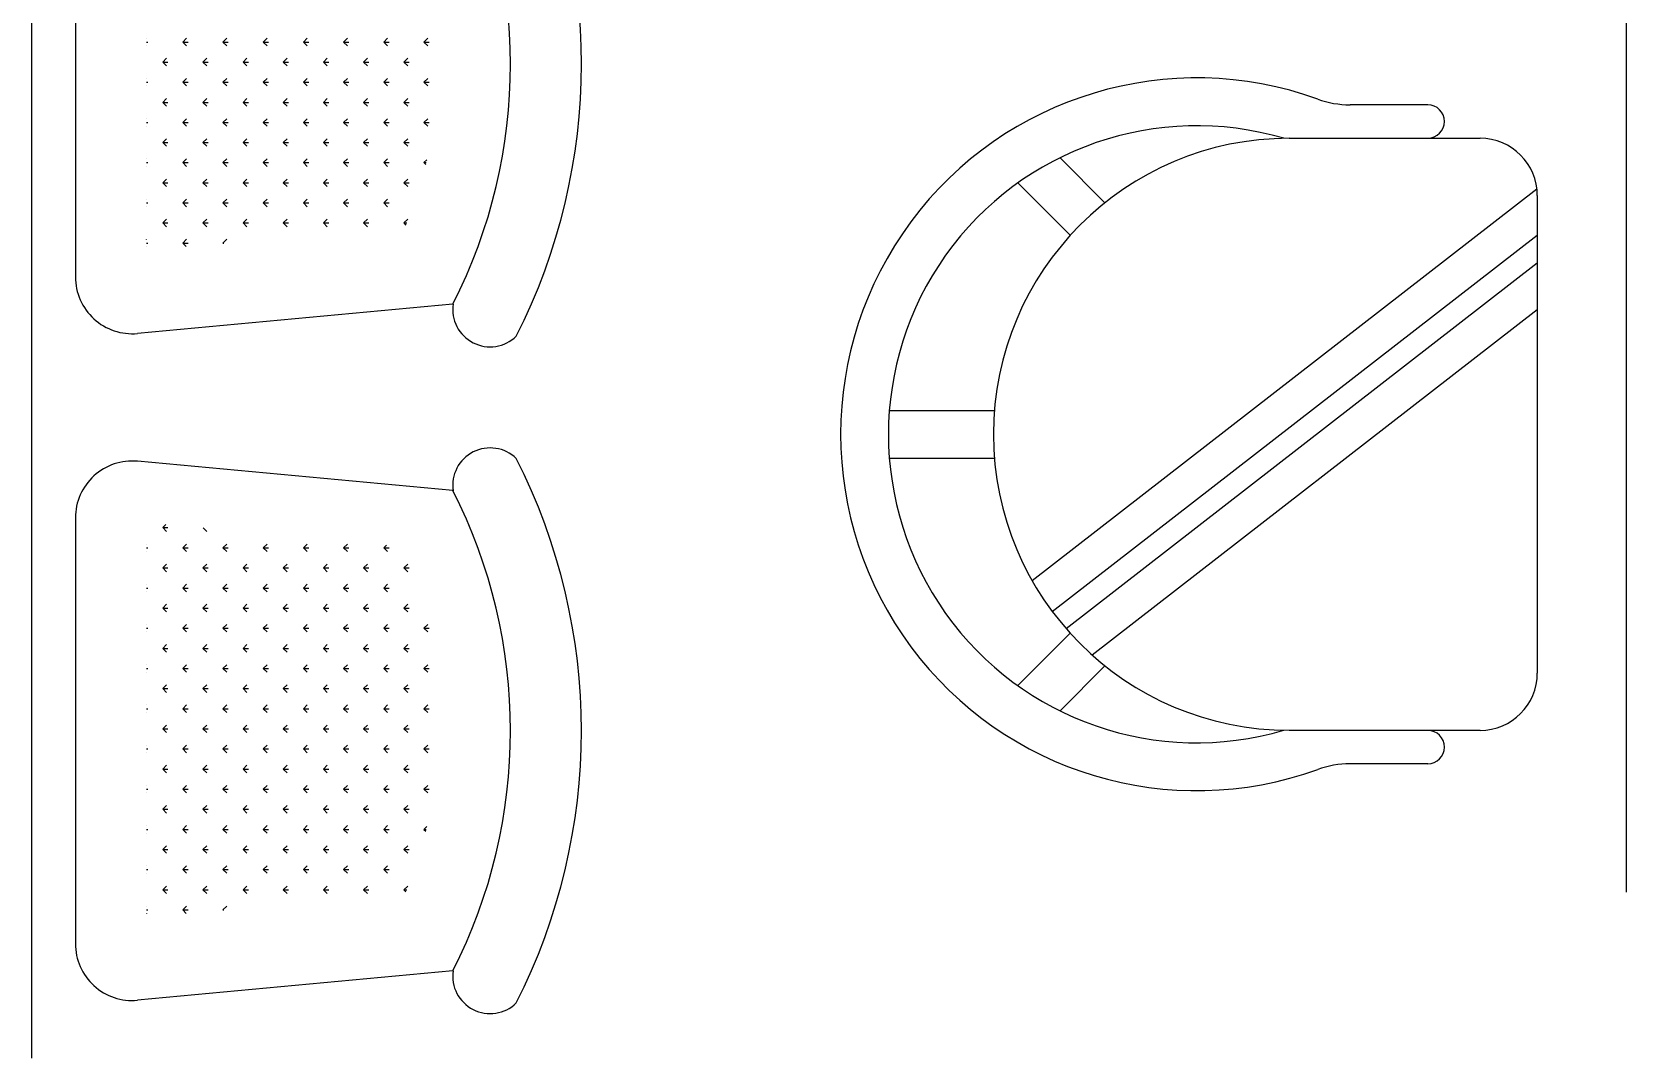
# Model space of a CAD drawing. Header units: inches. Extents: x 3.4 to 45.9, y 14.3 to 39.1.
# Drawn here: x 26.654 to 27.849, y 15.574 to 16.342 of the extents above; entities that cross this region are included whole.
import ezdxf

# ---------------------------------------------------------------- set-up
doc = ezdxf.new("R2010")
doc.units = ezdxf.units.IN
doc.header["$MEASUREMENT"] = 0
doc.layers.add('4', color=4, linetype='Continuous')

msp = doc.modelspace()

# ---------------------------------------------------------------- linework, layer by layer
at = {"layer": '4'}
for p, q in [((26.6541, 15.5741), (26.6541, 17.0981)), ((27.8486, 17.0682), (27.8486, 15.6982)), ((26.6867, 16.4777), (26.6867, 16.159)), ((26.7399, 16.3376), (26.7399, 16.3376)), ((26.7399, 16.3348), (26.7411, 16.3348)), ((26.7399, 16.332), (26.7399, 16.332)), ((26.7672, 16.3348), (26.77, 16.3376)), ((26.7672, 16.3348), (26.77, 16.332)), ((26.7672, 16.3348), (26.7712, 16.3348)), ((26.7973, 16.3348), (26.8002, 16.3376)), ((26.7973, 16.3348), (26.8002, 16.332)), ((26.7973, 16.3348), (26.8013, 16.3348)), ((26.8274, 16.3348), (26.8303, 16.3376)), ((26.8274, 16.3348), (26.8303, 16.332)), ((26.8274, 16.3348), (26.8314, 16.3348)), ((26.8576, 16.3348), (26.8604, 16.3376)), ((26.8576, 16.3348), (26.8604, 16.332)), ((26.8576, 16.3348), (26.8616, 16.3348)), ((26.8877, 16.3348), (26.8905, 16.3376)), ((26.8877, 16.3348), (26.8905, 16.332)), ((26.8877, 16.3348), (26.8917, 16.3348)), ((26.9178, 16.3348), (26.9206, 16.3376)), ((26.9178, 16.3348), (26.9206, 16.332)), ((26.9178, 16.3348), (26.9218, 16.3348)), ((26.9479, 16.3348), (26.9507, 16.3376)), ((26.9479, 16.3348), (26.9507, 16.332)), ((26.9479, 16.3348), (26.9519, 16.3348)), ((26.7522, 16.3198), (26.755, 16.3226)), ((26.7522, 16.3198), (26.755, 16.3169)), ((26.7522, 16.3198), (26.7561, 16.3198)), ((26.7823, 16.3198), (26.7851, 16.3226)), ((26.7823, 16.3198), (26.7851, 16.3169)), ((26.7823, 16.3198), (26.7863, 16.3198)), ((26.8124, 16.3198), (26.8152, 16.3226)), ((26.8124, 16.3198), (26.8152, 16.3169)), ((26.8124, 16.3198), (26.8164, 16.3198)), ((26.8425, 16.3198), (26.8453, 16.3226)), ((26.8425, 16.3198), (26.8453, 16.3169)), ((26.8425, 16.3198), (26.8465, 16.3198)), ((26.8726, 16.3198), (26.8754, 16.3226)), ((26.8726, 16.3198), (26.8754, 16.3169)), ((26.8726, 16.3198), (26.8766, 16.3198)), ((26.9027, 16.3198), (26.9056, 16.3226)), ((26.9027, 16.3198), (26.9056, 16.3169)), ((26.9027, 16.3198), (26.9067, 16.3198)), ((26.9329, 16.3198), (26.9357, 16.3226)), ((26.9329, 16.3198), (26.9357, 16.3169)), ((26.9329, 16.3198), (26.9368, 16.3198)), ((26.7399, 16.3075), (26.7399, 16.3075)), ((26.7672, 16.3047), (26.77, 16.3075)), ((26.7973, 16.3047), (26.8002, 16.3075)), ((26.8274, 16.3047), (26.8303, 16.3075)), ((26.8576, 16.3047), (26.8604, 16.3075)), ((26.8877, 16.3047), (26.8905, 16.3075)), ((26.9178, 16.3047), (26.9206, 16.3075)), ((26.9479, 16.3047), (26.9507, 16.3075)), ((26.7399, 16.3047), (26.7411, 16.3047)), ((26.7399, 16.3019), (26.7399, 16.3019)), ((26.7672, 16.3047), (26.77, 16.3019)), ((26.7672, 16.3047), (26.7712, 16.3047)), ((26.7973, 16.3047), (26.8002, 16.3019)), ((26.7973, 16.3047), (26.8013, 16.3047)), ((26.8274, 16.3047), (26.8303, 16.3019)), ((26.8274, 16.3047), (26.8314, 16.3047)), ((26.8576, 16.3047), (26.8604, 16.3019)), ((26.8576, 16.3047), (26.8616, 16.3047)), ((26.8877, 16.3047), (26.8905, 16.3019)), ((26.8877, 16.3047), (26.8917, 16.3047)), ((26.9178, 16.3047), (26.9206, 16.3019)), ((26.9178, 16.3047), (26.9218, 16.3047)), ((26.9479, 16.3047), (26.9507, 16.3019)), ((26.9479, 16.3047), (26.9519, 16.3047)), ((26.7522, 16.2896), (26.755, 16.2925)), ((26.7522, 16.2896), (26.755, 16.2868)), ((26.7522, 16.2896), (26.7561, 16.2896)), ((26.7823, 16.2896), (26.7851, 16.2925)), ((26.7823, 16.2896), (26.7851, 16.2868)), ((26.7823, 16.2896), (26.7863, 16.2896)), ((26.8124, 16.2896), (26.8152, 16.2925)), ((26.8124, 16.2896), (26.8152, 16.2868)), ((26.8124, 16.2896), (26.8164, 16.2896)), ((26.8425, 16.2896), (26.8453, 16.2925)), ((26.8425, 16.2896), (26.8453, 16.2868)), ((26.8425, 16.2896), (26.8465, 16.2896)), ((26.8726, 16.2896), (26.8754, 16.2925)), ((26.8726, 16.2896), (26.8754, 16.2868)), ((26.8726, 16.2896), (26.8766, 16.2896)), ((26.9027, 16.2896), (26.9056, 16.2925)), ((26.9027, 16.2896), (26.9056, 16.2868)), ((26.9027, 16.2896), (26.9067, 16.2896)), ((26.9329, 16.2896), (26.9357, 16.2925)), ((26.9329, 16.2896), (26.9357, 16.2868)), ((26.9329, 16.2896), (26.9368, 16.2896)), ((27.7, 16.2878), (27.6418, 16.2878)), ((26.7399, 16.2774), (26.7399, 16.2774)), ((26.7399, 16.2746), (26.7411, 16.2746)), ((26.7399, 16.2718), (26.7399, 16.2718)), ((26.7672, 16.2746), (26.77, 16.2774)), ((26.7672, 16.2746), (26.77, 16.2718)), ((26.7672, 16.2746), (26.7712, 16.2746)), ((26.7973, 16.2746), (26.8002, 16.2774)), ((26.7973, 16.2746), (26.8002, 16.2718)), ((26.7973, 16.2746), (26.8013, 16.2746)), ((26.8274, 16.2746), (26.8303, 16.2774)), ((26.8274, 16.2746), (26.8303, 16.2718)), ((26.8274, 16.2746), (26.8314, 16.2746)), ((26.8576, 16.2746), (26.8604, 16.2774)), ((26.8576, 16.2746), (26.8604, 16.2718)), ((26.8576, 16.2746), (26.8616, 16.2746)), ((26.8877, 16.2746), (26.8905, 16.2774)), ((26.8877, 16.2746), (26.8905, 16.2718)), ((26.8877, 16.2746), (26.8917, 16.2746)), ((26.9178, 16.2746), (26.9206, 16.2774)), ((26.9178, 16.2746), (26.9206, 16.2718)), ((26.9178, 16.2746), (26.9218, 16.2746)), ((26.9479, 16.2746), (26.9507, 16.2774)), ((26.9479, 16.2746), (26.9507, 16.2718)), ((26.9479, 16.2746), (26.9519, 16.2746)), ((26.7522, 16.2595), (26.755, 16.2624)), ((26.7522, 16.2595), (26.755, 16.2567)), ((26.7522, 16.2595), (26.7561, 16.2595)), ((26.7823, 16.2595), (26.7851, 16.2624)), ((26.7823, 16.2595), (26.7851, 16.2567)), ((26.7823, 16.2595), (26.7863, 16.2595)), ((26.8124, 16.2595), (26.8152, 16.2624)), ((26.8124, 16.2595), (26.8152, 16.2567)), ((26.8124, 16.2595), (26.8164, 16.2595)), ((26.8425, 16.2595), (26.8453, 16.2624)), ((26.8425, 16.2595), (26.8453, 16.2567)), ((26.8425, 16.2595), (26.8465, 16.2595)), ((26.8726, 16.2595), (26.8754, 16.2624)), ((26.8726, 16.2595), (26.8754, 16.2567)), ((26.8726, 16.2595), (26.8766, 16.2595)), ((26.9027, 16.2595), (26.9056, 16.2624)), ((26.9027, 16.2595), (26.9056, 16.2567)), ((26.9027, 16.2595), (26.9067, 16.2595)), ((26.9329, 16.2595), (26.9357, 16.2624)), ((26.9329, 16.2595), (26.9357, 16.2567)), ((26.9329, 16.2595), (26.9368, 16.2595)), ((27.5962, 16.2628), (27.7392, 16.2628)), ((26.7399, 16.2473), (26.7399, 16.2473)), ((26.7672, 16.2445), (26.77, 16.2473)), ((26.7973, 16.2445), (26.8002, 16.2473)), ((26.8274, 16.2445), (26.8303, 16.2473)), ((26.8576, 16.2445), (26.8604, 16.2473)), ((26.8877, 16.2445), (26.8905, 16.2473)), ((26.9178, 16.2445), (26.9206, 16.2473)), ((26.9479, 16.2445), (26.95, 16.2466)), ((27.4581, 16.2145), (27.4245, 16.2482)), ((26.7399, 16.2445), (26.7411, 16.2445)), ((26.7399, 16.2417), (26.7399, 16.2417)), ((26.7672, 16.2445), (26.77, 16.2417)), ((26.7672, 16.2445), (26.7712, 16.2445)), ((26.7973, 16.2445), (26.8002, 16.2417)), ((26.7973, 16.2445), (26.8013, 16.2445)), ((26.8274, 16.2445), (26.8303, 16.2417)), ((26.8274, 16.2445), (26.8314, 16.2445)), ((26.8576, 16.2445), (26.8604, 16.2417)), ((26.8576, 16.2445), (26.8616, 16.2445)), ((26.8877, 16.2445), (26.8905, 16.2417)), ((26.8877, 16.2445), (26.8917, 16.2445)), ((26.9178, 16.2445), (26.9206, 16.2417)), ((26.9178, 16.2445), (26.9218, 16.2445)), ((26.9479, 16.2445), (26.9492, 16.2432)), ((26.9479, 16.2445), (26.9495, 16.2445)), ((26.7522, 16.2294), (26.755, 16.2322)), ((26.7522, 16.2294), (26.755, 16.2266)), ((26.7522, 16.2294), (26.7561, 16.2294)), ((26.7823, 16.2294), (26.7851, 16.2322)), ((26.7823, 16.2294), (26.7851, 16.2266)), ((26.7823, 16.2294), (26.7863, 16.2294)), ((26.8124, 16.2294), (26.8152, 16.2322)), ((26.8124, 16.2294), (26.8152, 16.2266)), ((26.8124, 16.2294), (26.8164, 16.2294)), ((26.8425, 16.2294), (26.8453, 16.2322)), ((26.8425, 16.2294), (26.8453, 16.2266)), ((26.8425, 16.2294), (26.8465, 16.2294)), ((26.8726, 16.2294), (26.8754, 16.2322)), ((26.8726, 16.2294), (26.8754, 16.2266)), ((26.8726, 16.2294), (26.8766, 16.2294)), ((26.9027, 16.2294), (26.9056, 16.2322)), ((26.9027, 16.2294), (26.9056, 16.2266)), ((26.9027, 16.2294), (26.9067, 16.2294)), ((26.9329, 16.2294), (26.9357, 16.2322)), ((26.9329, 16.2294), (26.9357, 16.2266)), ((26.9329, 16.2294), (26.9368, 16.2294)), ((27.432, 16.1901), (27.3928, 16.2293)), ((27.7818, 16.2245), (27.4036, 15.9314)), ((26.7399, 16.2172), (26.7399, 16.2172)), ((26.7399, 16.2144), (26.7411, 16.2144)), ((26.7399, 16.2115), (26.7399, 16.2115)), ((26.7672, 16.2144), (26.77, 16.2172)), ((26.7672, 16.2144), (26.77, 16.2115)), ((26.7672, 16.2144), (26.7712, 16.2144)), ((26.7973, 16.2144), (26.8002, 16.2172)), ((26.7973, 16.2144), (26.8002, 16.2115)), ((26.7973, 16.2144), (26.8013, 16.2144)), ((26.8274, 16.2144), (26.8303, 16.2172)), ((26.8274, 16.2144), (26.8303, 16.2115)), ((26.8274, 16.2144), (26.8314, 16.2144)), ((26.8576, 16.2144), (26.8604, 16.2172)), ((26.8576, 16.2144), (26.8604, 16.2115)), ((26.8576, 16.2144), (26.8616, 16.2144)), ((26.8877, 16.2144), (26.8905, 16.2172)), ((26.8877, 16.2144), (26.8905, 16.2115)), ((26.8877, 16.2144), (26.8917, 16.2144)), ((26.9178, 16.2144), (26.9206, 16.2172)), ((26.9178, 16.2144), (26.9206, 16.2115)), ((26.9178, 16.2144), (26.9218, 16.2144)), ((27.7821, 16.2198), (27.7821, 15.8623)), ((26.7522, 16.1993), (26.755, 16.2021)), ((26.7522, 16.1993), (26.755, 16.1965)), ((26.7522, 16.1993), (26.7561, 16.1993)), ((26.7823, 16.1993), (26.7851, 16.2021)), ((26.7823, 16.1993), (26.7851, 16.1965)), ((26.7823, 16.1993), (26.7863, 16.1993)), ((26.8124, 16.1993), (26.8152, 16.2021)), ((26.8124, 16.1993), (26.8152, 16.1965)), ((26.8124, 16.1993), (26.8164, 16.1993)), ((26.8425, 16.1993), (26.8453, 16.2021)), ((26.8425, 16.1993), (26.8453, 16.1965)), ((26.8425, 16.1993), (26.8465, 16.1993)), ((26.8726, 16.1993), (26.8754, 16.2021)), ((26.8726, 16.1993), (26.8754, 16.1965)), ((26.8726, 16.1993), (26.8766, 16.1993)), ((26.9027, 16.1993), (26.9056, 16.2021)), ((26.9027, 16.1993), (26.9056, 16.1965)), ((26.9027, 16.1993), (26.9067, 16.1993)), ((26.9329, 16.1993), (26.9357, 16.2021)), ((26.9329, 16.1993), (26.9344, 16.1977)), ((26.9329, 16.1993), (26.935, 16.1993)), ((26.7399, 16.187), (26.7399, 16.1871)), ((26.7672, 16.1842), (26.77, 16.1871)), ((26.7973, 16.1842), (26.8002, 16.1871)), ((27.7821, 16.1899), (27.4187, 15.9083)), ((26.7399, 16.1842), (26.7411, 16.1842)), ((26.7399, 16.1814), (26.7399, 16.1814)), ((26.7672, 16.1842), (26.7698, 16.1816)), ((26.7672, 16.1842), (26.7712, 16.1842)), ((26.7973, 16.1842), (26.7974, 16.1842)), ((26.7973, 16.1842), (26.798, 16.1842)), ((27.7821, 16.1691), (27.4291, 15.8955)), ((26.9696, 16.1386), (26.7332, 16.1166)), ((27.7821, 16.1343), (27.4486, 15.8757)), ((27.2966, 16.059), (27.3752, 16.059)), ((26.9696, 15.9989), (26.7332, 16.0209)), ((27.2966, 16.0232), (27.3752, 16.0232)), ((26.6867, 15.9785), (26.6867, 15.6598)), ((26.7522, 15.9712), (26.7546, 15.9736)), ((26.7522, 15.9712), (26.7561, 15.9712)), ((26.7522, 15.9712), (26.755, 15.9684)), ((26.7824, 15.971), (26.7851, 15.9684)), ((26.7399, 15.9589), (26.7399, 15.9589)), ((26.7672, 15.9561), (26.77, 15.9589)), ((26.7973, 15.9561), (26.8002, 15.9589)), ((26.8274, 15.9561), (26.8303, 15.9589)), ((26.8576, 15.9561), (26.8604, 15.9589)), ((26.8877, 15.9561), (26.8905, 15.9589)), ((26.7399, 15.9561), (26.7411, 15.9561)), ((26.7399, 15.9533), (26.7399, 15.9533)), ((26.7672, 15.9561), (26.7712, 15.9561)), ((26.7672, 15.9561), (26.77, 15.9533)), ((26.7973, 15.9561), (26.8013, 15.9561)), ((26.7973, 15.9561), (26.8002, 15.9533)), ((26.8274, 15.9561), (26.8314, 15.9561)), ((26.8274, 15.9561), (26.8303, 15.9533)), ((26.8576, 15.9561), (26.8616, 15.9561)), ((26.8576, 15.9561), (26.8604, 15.9533)), ((26.8877, 15.9561), (26.8917, 15.9561)), ((26.8877, 15.9561), (26.8905, 15.9533)), ((26.9178, 15.9561), (26.9199, 15.9582)), ((26.9178, 15.9561), (26.9218, 15.9561)), ((26.9178, 15.9561), (26.9206, 15.9533)), ((26.7522, 15.9411), (26.755, 15.9439)), ((26.7522, 15.9411), (26.755, 15.9382)), ((26.7522, 15.9411), (26.7561, 15.9411)), ((26.7823, 15.9411), (26.7851, 15.9439)), ((26.7823, 15.9411), (26.7851, 15.9382)), ((26.7823, 15.9411), (26.7863, 15.9411)), ((26.8124, 15.9411), (26.8152, 15.9439)), ((26.8124, 15.9411), (26.8152, 15.9382)), ((26.8124, 15.9411), (26.8164, 15.9411)), ((26.8425, 15.9411), (26.8453, 15.9439)), ((26.8425, 15.9411), (26.8453, 15.9382)), ((26.8425, 15.9411), (26.8465, 15.9411)), ((26.8726, 15.9411), (26.8754, 15.9439)), ((26.8726, 15.9411), (26.8754, 15.9382)), ((26.8726, 15.9411), (26.8766, 15.9411)), ((26.9027, 15.9411), (26.9056, 15.9439)), ((26.9027, 15.9411), (26.9056, 15.9382)), ((26.9027, 15.9411), (26.9067, 15.9411)), ((26.9329, 15.9411), (26.9357, 15.9439)), ((26.9329, 15.9411), (26.9357, 15.9382)), ((26.9329, 15.9411), (26.9368, 15.9411)), ((26.7399, 15.9288), (26.7399, 15.9288)), ((26.7399, 15.926), (26.7411, 15.926)), ((26.7399, 15.9232), (26.7399, 15.9232)), ((26.7672, 15.926), (26.77, 15.9288)), ((26.7672, 15.926), (26.7712, 15.926)), ((26.7672, 15.926), (26.77, 15.9232)), ((26.7973, 15.926), (26.8002, 15.9288)), ((26.7973, 15.926), (26.8013, 15.926)), ((26.7973, 15.926), (26.8002, 15.9232)), ((26.8274, 15.926), (26.8303, 15.9288)), ((26.8274, 15.926), (26.8314, 15.926)), ((26.8274, 15.926), (26.8303, 15.9232)), ((26.8576, 15.926), (26.8604, 15.9288)), ((26.8576, 15.926), (26.8616, 15.926)), ((26.8576, 15.926), (26.8604, 15.9232)), ((26.8877, 15.926), (26.8905, 15.9288)), ((26.8877, 15.926), (26.8917, 15.926)), ((26.8877, 15.926), (26.8905, 15.9232)), ((26.9178, 15.926), (26.9206, 15.9288)), ((26.9178, 15.926), (26.9218, 15.926)), ((26.9178, 15.926), (26.9206, 15.9232)), ((26.7522, 15.9109), (26.755, 15.9138)), ((26.7522, 15.9109), (26.7561, 15.9109)), ((26.7522, 15.9109), (26.755, 15.9081)), ((26.7823, 15.9109), (26.7851, 15.9138)), ((26.7823, 15.9109), (26.7863, 15.9109)), ((26.7823, 15.9109), (26.7851, 15.9081)), ((26.8124, 15.9109), (26.8152, 15.9138)), ((26.8124, 15.9109), (26.8164, 15.9109)), ((26.8124, 15.9109), (26.8152, 15.9081)), ((26.8425, 15.9109), (26.8453, 15.9138)), ((26.8425, 15.9109), (26.8465, 15.9109)), ((26.8425, 15.9109), (26.8453, 15.9081)), ((26.8726, 15.9109), (26.8754, 15.9138)), ((26.8726, 15.9109), (26.8766, 15.9109)), ((26.8726, 15.9109), (26.8754, 15.9081)), ((26.9027, 15.9109), (26.9056, 15.9138)), ((26.9027, 15.9109), (26.9067, 15.9109)), ((26.9027, 15.9109), (26.9056, 15.9081)), ((26.9329, 15.9109), (26.9357, 15.9138)), ((26.9329, 15.9109), (26.9368, 15.9109)), ((26.9329, 15.9109), (26.9357, 15.9081)), ((26.7399, 15.8987), (26.7399, 15.8987)), ((26.7399, 15.8959), (26.7411, 15.8959)), ((26.7399, 15.8931), (26.7399, 15.8931)), ((26.7672, 15.8959), (26.77, 15.8987)), ((26.7672, 15.8959), (26.7712, 15.8959)), ((26.7672, 15.8959), (26.77, 15.8931)), ((26.7973, 15.8959), (26.8002, 15.8987)), ((26.7973, 15.8959), (26.8013, 15.8959)), ((26.7973, 15.8959), (26.8002, 15.8931)), ((26.8274, 15.8959), (26.8303, 15.8987)), ((26.8274, 15.8959), (26.8314, 15.8959)), ((26.8274, 15.8959), (26.8303, 15.8931)), ((26.8576, 15.8959), (26.8604, 15.8987)), ((26.8576, 15.8959), (26.8616, 15.8959)), ((26.8576, 15.8959), (26.8604, 15.8931)), ((26.8877, 15.8959), (26.8905, 15.8987)), ((26.8877, 15.8959), (26.8917, 15.8959)), ((26.8877, 15.8959), (26.8905, 15.8931)), ((26.9178, 15.8959), (26.9206, 15.8987)), ((26.9178, 15.8959), (26.9218, 15.8959)), ((26.9178, 15.8959), (26.9206, 15.8931)), ((26.9479, 15.8959), (26.9507, 15.8987)), ((26.9479, 15.8959), (26.9519, 15.8959)), ((26.9479, 15.8959), (26.9507, 15.8931)), ((27.3928, 15.8529), (27.432, 15.8921)), ((26.7522, 15.8808), (26.755, 15.8836)), ((26.7522, 15.8808), (26.755, 15.878)), ((26.7522, 15.8808), (26.7561, 15.8808)), ((26.7823, 15.8808), (26.7851, 15.8836)), ((26.7823, 15.8808), (26.7851, 15.878)), ((26.7823, 15.8808), (26.7863, 15.8808)), ((26.8124, 15.8808), (26.8152, 15.8836)), ((26.8124, 15.8808), (26.8152, 15.878)), ((26.8124, 15.8808), (26.8164, 15.8808)), ((26.8425, 15.8808), (26.8453, 15.8836)), ((26.8425, 15.8808), (26.8453, 15.878)), ((26.8425, 15.8808), (26.8465, 15.8808)), ((26.8726, 15.8808), (26.8754, 15.8836)), ((26.8726, 15.8808), (26.8754, 15.878)), ((26.8726, 15.8808), (26.8766, 15.8808)), ((26.9027, 15.8808), (26.9056, 15.8836)), ((26.9027, 15.8808), (26.9056, 15.878)), ((26.9027, 15.8808), (26.9067, 15.8808)), ((26.9329, 15.8808), (26.9357, 15.8836)), ((26.9329, 15.8808), (26.9357, 15.878)), ((26.9329, 15.8808), (26.9368, 15.8808)), ((26.7399, 15.8686), (26.7399, 15.8686)), ((26.7399, 15.8658), (26.7411, 15.8658)), ((26.7399, 15.863), (26.7399, 15.8629)), ((26.7672, 15.8658), (26.77, 15.8686)), ((26.7672, 15.8658), (26.7712, 15.8658)), ((26.7672, 15.8658), (26.77, 15.8629)), ((26.7973, 15.8658), (26.8002, 15.8686)), ((26.7973, 15.8658), (26.8013, 15.8658)), ((26.7973, 15.8658), (26.8002, 15.8629)), ((26.8274, 15.8658), (26.8303, 15.8686)), ((26.8274, 15.8658), (26.8314, 15.8658)), ((26.8274, 15.8658), (26.8303, 15.8629)), ((26.8576, 15.8658), (26.8604, 15.8686)), ((26.8576, 15.8658), (26.8616, 15.8658)), ((26.8576, 15.8658), (26.8604, 15.8629)), ((26.8877, 15.8658), (26.8905, 15.8686)), ((26.8877, 15.8658), (26.8917, 15.8658)), ((26.8877, 15.8658), (26.8905, 15.8629)), ((26.9178, 15.8658), (26.9206, 15.8686)), ((26.9178, 15.8658), (26.9218, 15.8658)), ((26.9178, 15.8658), (26.9206, 15.8629)), ((26.9479, 15.8658), (26.9507, 15.8686)), ((26.9479, 15.8658), (26.9519, 15.8658)), ((26.9479, 15.8658), (26.9507, 15.8629)), ((27.4245, 15.834), (27.4581, 15.8677)), ((26.7522, 15.8507), (26.755, 15.8535)), ((26.7823, 15.8507), (26.7851, 15.8535)), ((26.8124, 15.8507), (26.8152, 15.8535)), ((26.8425, 15.8507), (26.8453, 15.8535)), ((26.8726, 15.8507), (26.8754, 15.8535)), ((26.9027, 15.8507), (26.9056, 15.8535)), ((26.9329, 15.8507), (26.9357, 15.8535)), ((26.7522, 15.8507), (26.7561, 15.8507)), ((26.7522, 15.8507), (26.755, 15.8479)), ((26.7823, 15.8507), (26.7863, 15.8507)), ((26.7823, 15.8507), (26.7851, 15.8479)), ((26.8124, 15.8507), (26.8164, 15.8507)), ((26.8124, 15.8507), (26.8152, 15.8479)), ((26.8425, 15.8507), (26.8465, 15.8507)), ((26.8425, 15.8507), (26.8453, 15.8479)), ((26.8726, 15.8507), (26.8766, 15.8507)), ((26.8726, 15.8507), (26.8754, 15.8479)), ((26.9027, 15.8507), (26.9067, 15.8507)), ((26.9027, 15.8507), (26.9056, 15.8479)), ((26.9329, 15.8507), (26.9368, 15.8507)), ((26.9329, 15.8507), (26.9357, 15.8479)), ((26.7399, 15.8385), (26.7399, 15.8385)), ((26.7399, 15.8356), (26.7411, 15.8356)), ((26.7399, 15.8328), (26.7399, 15.8328)), ((26.7672, 15.8356), (26.77, 15.8385)), ((26.7672, 15.8356), (26.7712, 15.8356)), ((26.7672, 15.8356), (26.77, 15.8328)), ((26.7973, 15.8356), (26.8002, 15.8385)), ((26.7973, 15.8356), (26.8013, 15.8356)), ((26.7973, 15.8356), (26.8002, 15.8328)), ((26.8274, 15.8356), (26.8303, 15.8385)), ((26.8274, 15.8356), (26.8314, 15.8356)), ((26.8274, 15.8356), (26.8303, 15.8328)), ((26.8576, 15.8356), (26.8604, 15.8385)), ((26.8576, 15.8356), (26.8616, 15.8356)), ((26.8576, 15.8356), (26.8604, 15.8328)), ((26.8877, 15.8356), (26.8905, 15.8385)), ((26.8877, 15.8356), (26.8917, 15.8356)), ((26.8877, 15.8356), (26.8905, 15.8328)), ((26.9178, 15.8356), (26.9206, 15.8385)), ((26.9178, 15.8356), (26.9218, 15.8356)), ((26.9178, 15.8356), (26.9206, 15.8328)), ((26.9479, 15.8356), (26.9507, 15.8385)), ((26.9479, 15.8356), (26.9519, 15.8356)), ((26.9479, 15.8356), (26.9507, 15.8328)), ((26.7522, 15.8206), (26.755, 15.8234)), ((26.7522, 15.8206), (26.7561, 15.8206)), ((26.7522, 15.8206), (26.755, 15.8178)), ((26.7823, 15.8206), (26.7851, 15.8234)), ((26.7823, 15.8206), (26.7863, 15.8206)), ((26.7823, 15.8206), (26.7851, 15.8178)), ((26.8124, 15.8206), (26.8152, 15.8234)), ((26.8124, 15.8206), (26.8164, 15.8206)), ((26.8124, 15.8206), (26.8152, 15.8178)), ((26.8425, 15.8206), (26.8453, 15.8234)), ((26.8425, 15.8206), (26.8465, 15.8206)), ((26.8425, 15.8206), (26.8453, 15.8178)), ((26.8726, 15.8206), (26.8754, 15.8234)), ((26.8726, 15.8206), (26.8766, 15.8206)), ((26.8726, 15.8206), (26.8754, 15.8178)), ((26.9027, 15.8206), (26.9056, 15.8234)), ((26.9027, 15.8206), (26.9067, 15.8206)), ((26.9027, 15.8206), (26.9056, 15.8178)), ((26.9329, 15.8206), (26.9357, 15.8234)), ((26.9329, 15.8206), (26.9368, 15.8206)), ((26.9329, 15.8206), (26.9357, 15.8178)), ((27.7392, 15.8194), (27.5962, 15.8194)), ((26.7399, 15.8083), (26.7399, 15.8084)), ((26.7399, 15.8055), (26.7411, 15.8055)), ((26.7672, 15.8055), (26.77, 15.8084)), ((26.7672, 15.8055), (26.7712, 15.8055)), ((26.7672, 15.8055), (26.77, 15.8027)), ((26.7973, 15.8055), (26.8002, 15.8084)), ((26.7973, 15.8055), (26.8013, 15.8055)), ((26.7973, 15.8055), (26.8002, 15.8027)), ((26.8274, 15.8055), (26.8303, 15.8084)), ((26.8274, 15.8055), (26.8314, 15.8055)), ((26.8274, 15.8055), (26.8303, 15.8027)), ((26.8576, 15.8055), (26.8604, 15.8084)), ((26.8576, 15.8055), (26.8616, 15.8055)), ((26.8576, 15.8055), (26.8604, 15.8027)), ((26.8877, 15.8055), (26.8905, 15.8084)), ((26.8877, 15.8055), (26.8917, 15.8055)), ((26.8877, 15.8055), (26.8905, 15.8027)), ((26.9178, 15.8055), (26.9206, 15.8084)), ((26.9178, 15.8055), (26.9218, 15.8055)), ((26.9178, 15.8055), (26.9206, 15.8027)), ((26.9479, 15.8055), (26.9507, 15.8084)), ((26.9479, 15.8055), (26.9519, 15.8055)), ((26.9479, 15.8055), (26.9507, 15.8027)), ((26.7399, 15.8027), (26.7399, 15.8027)), ((26.7522, 15.7905), (26.755, 15.7933)), ((26.7823, 15.7905), (26.7851, 15.7933)), ((26.8124, 15.7905), (26.8152, 15.7933)), ((26.8425, 15.7905), (26.8453, 15.7933)), ((26.8726, 15.7905), (26.8754, 15.7933)), ((26.9027, 15.7905), (26.9056, 15.7933)), ((26.9329, 15.7905), (26.9357, 15.7933)), ((27.7, 15.7944), (27.6418, 15.7944)), ((26.7522, 15.7905), (26.7561, 15.7905)), ((26.7522, 15.7905), (26.755, 15.7876)), ((26.7823, 15.7905), (26.7863, 15.7905)), ((26.7823, 15.7905), (26.7851, 15.7876)), ((26.8124, 15.7905), (26.8164, 15.7905)), ((26.8124, 15.7905), (26.8152, 15.7876)), ((26.8425, 15.7905), (26.8465, 15.7905)), ((26.8425, 15.7905), (26.8453, 15.7876)), ((26.8726, 15.7905), (26.8766, 15.7905)), ((26.8726, 15.7905), (26.8754, 15.7876)), ((26.9027, 15.7905), (26.9067, 15.7905)), ((26.9027, 15.7905), (26.9056, 15.7876)), ((26.9329, 15.7905), (26.9368, 15.7905)), ((26.9329, 15.7905), (26.9357, 15.7876)), ((26.7399, 15.7782), (26.7399, 15.7782)), ((26.7399, 15.7754), (26.7411, 15.7754)), ((26.7399, 15.7726), (26.7399, 15.7726)), ((26.7672, 15.7754), (26.77, 15.7782)), ((26.7672, 15.7754), (26.7712, 15.7754)), ((26.7672, 15.7754), (26.77, 15.7726)), ((26.7973, 15.7754), (26.8002, 15.7782)), ((26.7973, 15.7754), (26.8013, 15.7754)), ((26.7973, 15.7754), (26.8002, 15.7726)), ((26.8274, 15.7754), (26.8303, 15.7782)), ((26.8274, 15.7754), (26.8314, 15.7754)), ((26.8274, 15.7754), (26.8303, 15.7726)), ((26.8576, 15.7754), (26.8604, 15.7782)), ((26.8576, 15.7754), (26.8616, 15.7754)), ((26.8576, 15.7754), (26.8604, 15.7726)), ((26.8877, 15.7754), (26.8905, 15.7782)), ((26.8877, 15.7754), (26.8917, 15.7754)), ((26.8877, 15.7754), (26.8905, 15.7726)), ((26.9178, 15.7754), (26.9206, 15.7782)), ((26.9178, 15.7754), (26.9218, 15.7754)), ((26.9178, 15.7754), (26.9206, 15.7726)), ((26.9479, 15.7754), (26.9507, 15.7782)), ((26.9479, 15.7754), (26.9519, 15.7754)), ((26.9479, 15.7754), (26.9507, 15.7726)), ((26.7522, 15.7604), (26.755, 15.7632)), ((26.7522, 15.7604), (26.7561, 15.7604)), ((26.7522, 15.7604), (26.755, 15.7575)), ((26.7823, 15.7604), (26.7851, 15.7632)), ((26.7823, 15.7604), (26.7863, 15.7604)), ((26.7823, 15.7604), (26.7851, 15.7575)), ((26.8124, 15.7604), (26.8152, 15.7632)), ((26.8124, 15.7604), (26.8164, 15.7604)), ((26.8124, 15.7604), (26.8152, 15.7575)), ((26.8425, 15.7604), (26.8453, 15.7632)), ((26.8425, 15.7604), (26.8465, 15.7604)), ((26.8425, 15.7604), (26.8453, 15.7575)), ((26.8726, 15.7604), (26.8754, 15.7632)), ((26.8726, 15.7604), (26.8766, 15.7604)), ((26.8726, 15.7604), (26.8754, 15.7575)), ((26.9027, 15.7604), (26.9056, 15.7632)), ((26.9027, 15.7604), (26.9067, 15.7604)), ((26.9027, 15.7604), (26.9056, 15.7575)), ((26.9329, 15.7604), (26.9357, 15.7632)), ((26.9329, 15.7604), (26.9368, 15.7604)), ((26.9329, 15.7604), (26.9357, 15.7575)), ((26.7399, 15.7481), (26.7399, 15.7481)), ((26.7399, 15.7453), (26.7411, 15.7453)), ((26.7672, 15.7453), (26.77, 15.7481)), ((26.7672, 15.7453), (26.7712, 15.7453)), ((26.7672, 15.7453), (26.77, 15.7425)), ((26.7973, 15.7453), (26.8002, 15.7481)), ((26.7973, 15.7453), (26.8013, 15.7453)), ((26.7973, 15.7453), (26.8002, 15.7425)), ((26.8274, 15.7453), (26.8303, 15.7481)), ((26.8274, 15.7453), (26.8314, 15.7453)), ((26.8274, 15.7453), (26.8303, 15.7425)), ((26.8576, 15.7453), (26.8604, 15.7481)), ((26.8576, 15.7453), (26.8616, 15.7453)), ((26.8576, 15.7453), (26.8604, 15.7425)), ((26.8877, 15.7453), (26.8905, 15.7481)), ((26.8877, 15.7453), (26.8917, 15.7453)), ((26.8877, 15.7453), (26.8905, 15.7425)), ((26.9178, 15.7453), (26.9206, 15.7481)), ((26.9178, 15.7453), (26.9218, 15.7453)), ((26.9178, 15.7453), (26.9206, 15.7425)), ((26.9479, 15.7453), (26.95, 15.7474)), ((26.9479, 15.7453), (26.9495, 15.7453)), ((26.9479, 15.7453), (26.9492, 15.744)), ((26.7399, 15.7425), (26.7399, 15.7425)), ((26.7522, 15.7302), (26.755, 15.7331)), ((26.7823, 15.7302), (26.7851, 15.7331)), ((26.8124, 15.7302), (26.8152, 15.7331)), ((26.8425, 15.7302), (26.8453, 15.7331)), ((26.8726, 15.7302), (26.8754, 15.7331)), ((26.9027, 15.7302), (26.9056, 15.7331)), ((26.9329, 15.7302), (26.9357, 15.7331)), ((26.7522, 15.7302), (26.7561, 15.7302)), ((26.7522, 15.7302), (26.755, 15.7274)), ((26.7823, 15.7302), (26.7863, 15.7302)), ((26.7823, 15.7302), (26.7851, 15.7274)), ((26.8124, 15.7302), (26.8164, 15.7302)), ((26.8124, 15.7302), (26.8152, 15.7274)), ((26.8425, 15.7302), (26.8465, 15.7302)), ((26.8425, 15.7302), (26.8453, 15.7274)), ((26.8726, 15.7302), (26.8766, 15.7302)), ((26.8726, 15.7302), (26.8754, 15.7274)), ((26.9027, 15.7302), (26.9067, 15.7302)), ((26.9027, 15.7302), (26.9056, 15.7274)), ((26.9329, 15.7302), (26.9368, 15.7302)), ((26.9329, 15.7302), (26.9357, 15.7274)), ((26.7399, 15.718), (26.7399, 15.718)), ((26.7399, 15.7152), (26.7411, 15.7152)), ((26.7399, 15.7124), (26.7399, 15.7124)), ((26.7672, 15.7152), (26.77, 15.718)), ((26.7672, 15.7152), (26.7712, 15.7152)), ((26.7672, 15.7152), (26.77, 15.7124)), ((26.7973, 15.7152), (26.8002, 15.718)), ((26.7973, 15.7152), (26.8013, 15.7152)), ((26.7973, 15.7152), (26.8002, 15.7124)), ((26.8274, 15.7152), (26.8303, 15.718)), ((26.8274, 15.7152), (26.8314, 15.7152)), ((26.8274, 15.7152), (26.8303, 15.7124)), ((26.8576, 15.7152), (26.8604, 15.718)), ((26.8576, 15.7152), (26.8616, 15.7152)), ((26.8576, 15.7152), (26.8604, 15.7124)), ((26.8877, 15.7152), (26.8905, 15.718)), ((26.8877, 15.7152), (26.8917, 15.7152)), ((26.8877, 15.7152), (26.8905, 15.7124)), ((26.9178, 15.7152), (26.9206, 15.718)), ((26.9178, 15.7152), (26.9218, 15.7152)), ((26.9178, 15.7152), (26.9206, 15.7124)), ((26.7522, 15.7001), (26.755, 15.7029)), ((26.7522, 15.7001), (26.7561, 15.7001)), ((26.7522, 15.7001), (26.755, 15.6973)), ((26.7823, 15.7001), (26.7851, 15.7029)), ((26.7823, 15.7001), (26.7863, 15.7001)), ((26.7823, 15.7001), (26.7851, 15.6973)), ((26.8124, 15.7001), (26.8152, 15.7029)), ((26.8124, 15.7001), (26.8164, 15.7001)), ((26.8124, 15.7001), (26.8152, 15.6973)), ((26.8425, 15.7001), (26.8453, 15.7029)), ((26.8425, 15.7001), (26.8465, 15.7001)), ((26.8425, 15.7001), (26.8453, 15.6973)), ((26.8726, 15.7001), (26.8754, 15.7029)), ((26.8726, 15.7001), (26.8766, 15.7001)), ((26.8726, 15.7001), (26.8754, 15.6973)), ((26.9027, 15.7001), (26.9056, 15.7029)), ((26.9027, 15.7001), (26.9067, 15.7001)), ((26.9027, 15.7001), (26.9056, 15.6973)), ((26.9329, 15.7001), (26.9357, 15.7029)), ((26.9329, 15.7001), (26.935, 15.7001)), ((26.9329, 15.7001), (26.9344, 15.6986)), ((26.7399, 15.6879), (26.7399, 15.6879)), ((26.7399, 15.6851), (26.7411, 15.6851)), ((26.7672, 15.6851), (26.77, 15.6879)), ((26.7672, 15.6851), (26.7712, 15.6851)), ((26.7672, 15.6851), (26.7698, 15.6824)), ((26.7973, 15.6851), (26.8002, 15.6879)), ((26.7973, 15.6851), (26.798, 15.6851)), ((26.7973, 15.6851), (26.7974, 15.685)), ((26.7399, 15.6823), (26.7399, 15.6822)), ((26.9696, 15.6394), (26.7332, 15.6174))]:
    msp.add_line(p, q, dxfattribs=at)
for centre, radius, start, end in [((26.6161, 16.3183), 0.4498, 333.0524, 26.9476), ((26.6161, 16.3183), 0.3966, 333.0524, 26.9476), ((27.5269, 16.0411), 0.2668, 70.1453, 289.8551), ((27.6418, 16.3593), 0.0715, 250.1451, 270), ((27.7, 16.2753), 0.0125, 270, 90), ((27.5269, 16.0411), 0.231, 73.5818, 286.4182), ((27.5962, 16.0411), 0.2216, 90, 270), ((27.7392, 16.2198), 0.0429, 360, 90), ((26.7293, 16.159), 0.0426, 180, 275.3226), ((26.9975, 16.1347), 0.0281, 171.9359, 314.169), ((26.9975, 16.0028), 0.0281, 45.831, 188.0641), ((26.7293, 15.9785), 0.0426, 84.6774, 180), ((26.6161, 15.8192), 0.4498, 333.0524, 26.9476), ((26.6161, 15.8192), 0.3966, 333.0524, 26.9476), ((27.7392, 15.8623), 0.0429, 270, 360), ((27.7, 15.8069), 0.0125, 270, 90), ((27.6418, 15.7229), 0.0715, 90, 109.8549), ((26.7293, 15.6598), 0.0426, 180, 275.3226), ((26.9975, 15.6355), 0.0281, 171.9359, 314.169)]:
    msp.add_arc(centre, radius, start, end, dxfattribs=at)

doc.saveas('drawing.dxf')
